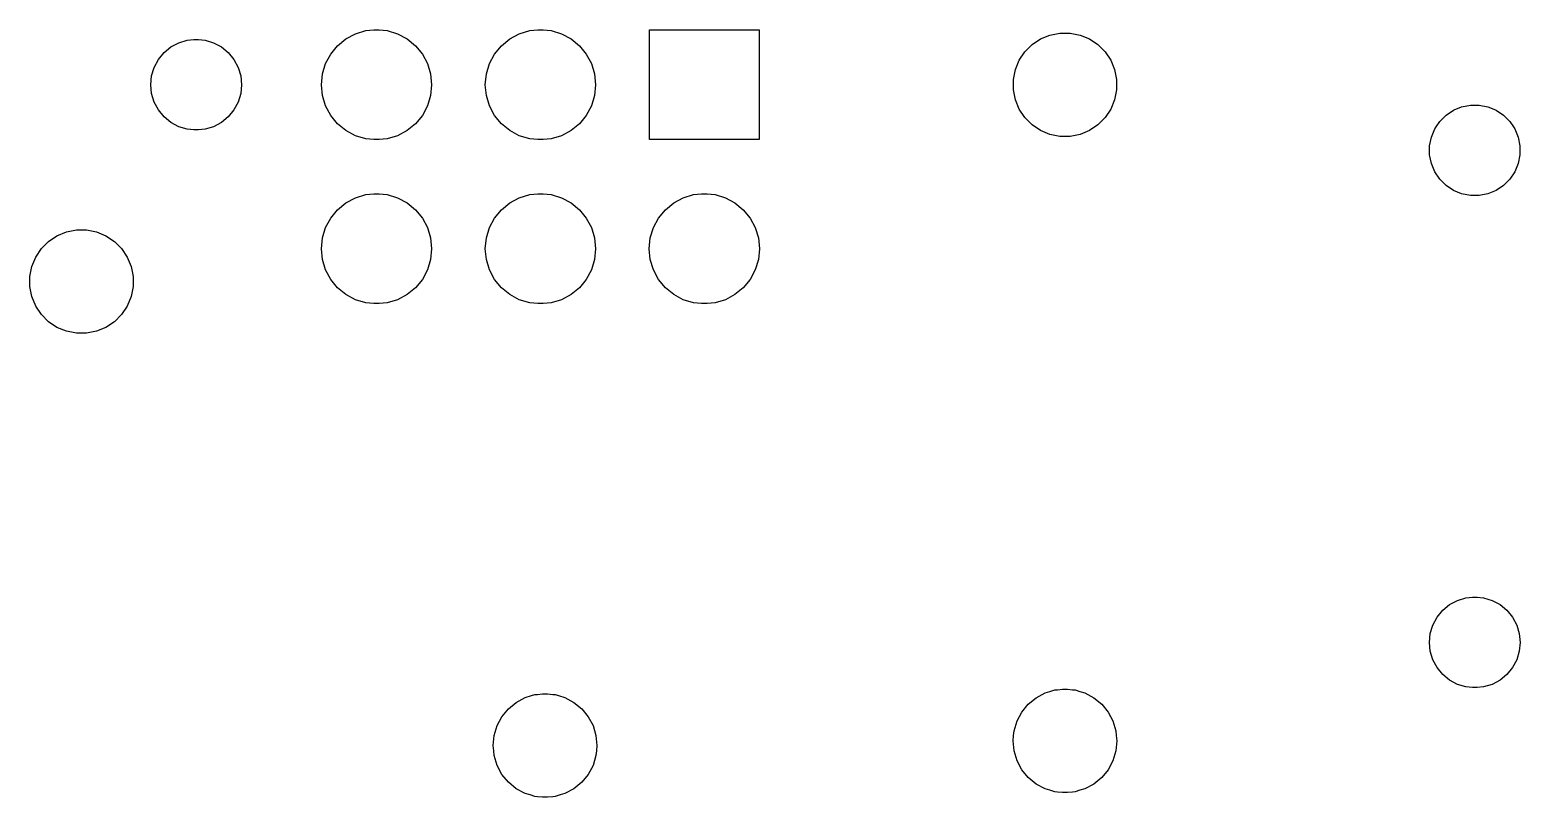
# Model space of a CAD drawing. Extents: x 19.5 to 117.1, y -83.9 to -16.8.
# Drawn here: x 45.43 to 68.52, y -80.88 to -69 of the extents above; entities that cross this region are included whole.
import ezdxf

# ---------------------------------------------------------------- set-up
doc = ezdxf.new("R2010")
doc.units = 0
doc.header["$MEASUREMENT"] = 0
doc.layers.add('BLACK', color=7, linetype='CONTINUOUS')

msp = doc.modelspace()

# ---------------------------------------------------------------- linework, layer by layer
at = {"layer": 'BLACK', "linetype": 'CONTINUOUS'}
for p, q in [((50.4731, -69.0609), (50.6334, -69.0123)), ((50.6334, -69.0123), (50.7582, -69)), ((50.7582, -69), (50.8418, -69)), ((50.8418, -69), (50.9666, -69.0123)), ((50.9666, -69.0123), (51.1269, -69.0609)), ((53.0131, -69.0609), (53.1734, -69.0123)), ((53.1734, -69.0123), (53.2982, -69)), ((53.2982, -69), (53.3818, -69)), ((53.3818, -69), (53.5066, -69.0123)), ((53.5066, -69.0123), (53.6669, -69.0609)), ((55.03, -70.7), (55.03, -69)), ((55.03, -69), (56.73, -69)), ((56.73, -69), (56.73, -70.7)), ((47.5086, -69.3526), (47.6152, -69.2652)), ((47.6152, -69.2652), (47.7368, -69.2002)), ((47.7368, -69.2002), (47.8688, -69.1601)), ((47.8688, -69.1601), (47.9716, -69.15)), ((47.9716, -69.15), (48.0404, -69.15)), ((48.0404, -69.15), (48.1432, -69.1601)), ((48.1432, -69.1601), (48.2752, -69.2002)), ((48.2752, -69.2002), (48.3968, -69.2652)), ((48.3968, -69.2652), (48.5034, -69.3526)), ((50.0898, -69.3755), (50.1961, -69.2461)), ((50.1961, -69.2461), (50.3255, -69.1398)), ((50.3255, -69.1398), (50.4731, -69.0609)), ((51.1269, -69.0609), (51.2745, -69.1398)), ((51.2745, -69.1398), (51.4039, -69.2461)), ((51.4039, -69.2461), (51.5102, -69.3755)), ((52.6298, -69.3755), (52.7361, -69.2461)), ((52.7361, -69.2461), (52.8655, -69.1398)), ((52.8655, -69.1398), (53.0131, -69.0609)), ((53.6669, -69.0609), (53.8145, -69.1398)), ((53.8145, -69.1398), (53.9439, -69.2461)), ((53.9439, -69.2461), (54.0502, -69.3755)), ((60.8466, -69.34), (60.958, -69.2286)), ((60.958, -69.2286), (61.0891, -69.141)), ((61.0891, -69.141), (61.2346, -69.0807)), ((61.2346, -69.0807), (61.3892, -69.05)), ((61.3892, -69.05), (61.5468, -69.05)), ((61.5468, -69.05), (61.7014, -69.0807)), ((61.7014, -69.0807), (61.8469, -69.141)), ((61.8469, -69.141), (61.978, -69.2286)), ((61.978, -69.2286), (62.0894, -69.34)), ((47.3562, -69.5808), (47.4212, -69.4592)), ((47.4212, -69.4592), (47.5086, -69.3526)), ((48.5034, -69.3526), (48.5908, -69.4592)), ((48.5908, -69.4592), (48.6558, -69.5808)), ((50.0109, -69.5231), (50.0898, -69.3755)), ((51.5102, -69.3755), (51.5891, -69.5231)), ((52.5509, -69.5231), (52.6298, -69.3755)), ((54.0502, -69.3755), (54.1291, -69.5231)), ((60.6987, -69.6166), (60.759, -69.4711)), ((60.759, -69.4711), (60.8466, -69.34)), ((62.0894, -69.34), (62.177, -69.4711)), ((62.177, -69.4711), (62.2373, -69.6166)), ((47.3026, -69.85), (47.3161, -69.7128)), ((47.3161, -69.7128), (47.3562, -69.5808)), ((48.6558, -69.5808), (48.6959, -69.7128)), ((48.6959, -69.7128), (48.7094, -69.85)), ((49.9459, -69.85), (49.9623, -69.6834)), ((49.9623, -69.6834), (50.0109, -69.5231)), ((51.5891, -69.5231), (51.6377, -69.6834)), ((51.6377, -69.6834), (51.6541, -69.85)), ((52.4859, -69.85), (52.5023, -69.6834)), ((52.5023, -69.6834), (52.5509, -69.5231)), ((54.1291, -69.5231), (54.1777, -69.6834)), ((54.1777, -69.6834), (54.1941, -69.85)), ((60.668, -69.7712), (60.6987, -69.6166)), ((62.2373, -69.6166), (62.268, -69.7712)), ((47.3161, -69.9872), (47.3026, -69.85)), ((48.7094, -69.85), (48.6959, -69.9872)), ((49.9623, -70.0166), (49.9459, -69.85)), ((51.6541, -69.85), (51.6377, -70.0166)), ((52.5023, -70.0166), (52.4859, -69.85)), ((54.1941, -69.85), (54.1777, -70.0166)), ((60.668, -69.9288), (60.668, -69.7712)), ((60.6987, -70.0834), (60.668, -69.9288)), ((62.268, -69.9288), (62.2373, -70.0834)), ((62.268, -69.7712), (62.268, -69.9288)), ((47.3562, -70.1192), (47.3161, -69.9872)), ((47.4212, -70.2408), (47.3562, -70.1192)), ((48.6558, -70.1192), (48.5908, -70.2408)), ((48.6959, -69.9872), (48.6558, -70.1192)), ((50.0109, -70.1769), (49.9623, -70.0166)), ((50.0898, -70.3245), (50.0109, -70.1769)), ((51.5891, -70.1769), (51.5102, -70.3245)), ((51.6377, -70.0166), (51.5891, -70.1769)), ((52.5509, -70.1769), (52.5023, -70.0166)), ((52.6298, -70.3245), (52.5509, -70.1769)), ((54.1291, -70.1769), (54.0502, -70.3245)), ((54.1777, -70.0166), (54.1291, -70.1769)), ((60.759, -70.2289), (60.6987, -70.0834)), ((62.2373, -70.0834), (62.177, -70.2289)), ((67.4982, -70.2408), (67.6138, -70.1929)), ((67.6138, -70.1929), (67.7491, -70.166)), ((67.7491, -70.166), (67.8869, -70.166)), ((67.8869, -70.166), (68.0222, -70.1929)), ((68.0222, -70.1929), (68.1378, -70.2408)), ((47.5086, -70.3474), (47.4212, -70.2408)), ((47.6152, -70.4348), (47.5086, -70.3474)), ((47.7368, -70.4998), (47.6152, -70.4348)), ((48.3968, -70.4348), (48.2752, -70.4998)), ((48.5034, -70.3474), (48.3968, -70.4348)), ((48.5908, -70.2408), (48.5034, -70.3474)), ((50.1961, -70.4539), (50.0898, -70.3245)), ((51.5102, -70.3245), (51.4039, -70.4539)), ((52.7361, -70.4539), (52.6298, -70.3245)), ((54.0502, -70.3245), (53.9439, -70.4539)), ((60.8466, -70.36), (60.759, -70.2289)), ((60.958, -70.4714), (60.8466, -70.36)), ((62.0894, -70.36), (61.978, -70.4714)), ((62.177, -70.2289), (62.0894, -70.36)), ((67.2208, -70.4998), (67.2743, -70.4198)), ((67.2743, -70.4198), (67.3718, -70.3223)), ((67.3718, -70.3223), (67.4864, -70.2457)), ((67.4864, -70.2457), (67.4982, -70.2408)), ((68.1378, -70.2408), (68.1496, -70.2457)), ((68.1496, -70.2457), (68.2642, -70.3223)), ((68.2642, -70.3223), (68.3617, -70.4198)), ((68.3617, -70.4198), (68.4152, -70.4998)), ((47.8688, -70.5399), (47.7368, -70.4998)), ((47.9716, -70.55), (47.8688, -70.5399)), ((48.0404, -70.55), (47.9716, -70.55)), ((48.1432, -70.5399), (48.0404, -70.55)), ((48.2752, -70.4998), (48.1432, -70.5399)), ((50.3255, -70.5602), (50.1961, -70.4539)), ((50.4731, -70.6391), (50.3255, -70.5602)), ((50.6334, -70.6877), (50.4731, -70.6391)), ((51.1269, -70.6391), (50.9666, -70.6877)), ((51.2745, -70.5602), (51.1269, -70.6391)), ((51.4039, -70.4539), (51.2745, -70.5602)), ((52.8655, -70.5602), (52.7361, -70.4539)), ((53.0131, -70.6391), (52.8655, -70.5602)), ((53.1734, -70.6877), (53.0131, -70.6391)), ((53.6669, -70.6391), (53.5066, -70.6877)), ((53.8145, -70.5602), (53.6669, -70.6391)), ((53.9439, -70.4539), (53.8145, -70.5602)), ((61.0891, -70.559), (60.958, -70.4714)), ((61.2346, -70.6193), (61.0891, -70.559)), ((61.3892, -70.65), (61.2346, -70.6193)), ((61.5468, -70.65), (61.3892, -70.65)), ((61.7014, -70.6193), (61.5468, -70.65)), ((61.8469, -70.559), (61.7014, -70.6193)), ((61.978, -70.4714), (61.8469, -70.559)), ((67.118, -70.7971), (67.1449, -70.6618)), ((67.1449, -70.6618), (67.1977, -70.5344)), ((67.1977, -70.5344), (67.2208, -70.4998)), ((68.4152, -70.4998), (68.4383, -70.5344)), ((68.4383, -70.5344), (68.4911, -70.6618)), ((68.4911, -70.6618), (68.518, -70.7971)), ((50.7582, -70.7), (50.6334, -70.6877)), ((50.8418, -70.7), (50.7582, -70.7)), ((50.9666, -70.6877), (50.8418, -70.7)), ((53.2982, -70.7), (53.1734, -70.6877)), ((53.3818, -70.7), (53.2982, -70.7)), ((53.5066, -70.6877), (53.3818, -70.7)), ((56.73, -70.7), (55.03, -70.7)), ((67.118, -70.9349), (67.118, -70.7971)), ((68.518, -70.7971), (68.518, -70.9349)), ((67.1449, -71.0702), (67.118, -70.9349)), ((67.1977, -71.1976), (67.1449, -71.0702)), ((68.4911, -71.0702), (68.4383, -71.1976)), ((68.518, -70.9349), (68.4911, -71.0702)), ((67.2743, -71.3122), (67.1977, -71.1976)), ((67.3718, -71.4097), (67.2743, -71.3122)), ((68.3617, -71.3122), (68.2642, -71.4097)), ((68.4383, -71.1976), (68.3617, -71.3122)), ((50.4731, -71.6009), (50.6334, -71.5523)), ((50.6334, -71.5523), (50.7582, -71.54)), ((50.7582, -71.54), (50.8418, -71.54)), ((50.8418, -71.54), (50.9666, -71.5523)), ((50.9666, -71.5523), (51.1269, -71.6009)), ((53.0131, -71.6009), (53.1734, -71.5523)), ((53.1734, -71.5523), (53.2982, -71.54)), ((53.2982, -71.54), (53.3818, -71.54)), ((53.3818, -71.54), (53.5066, -71.5523)), ((53.5066, -71.5523), (53.6669, -71.6009)), ((55.5531, -71.6009), (55.7134, -71.5523)), ((55.7134, -71.5523), (55.8382, -71.54)), ((55.8382, -71.54), (55.9218, -71.54)), ((55.9218, -71.54), (56.0466, -71.5523)), ((56.0466, -71.5523), (56.2069, -71.6009)), ((67.4864, -71.4863), (67.3718, -71.4097)), ((67.6138, -71.5391), (67.4864, -71.4863)), ((67.7491, -71.566), (67.6138, -71.5391)), ((67.8869, -71.566), (67.7491, -71.566)), ((68.0222, -71.5391), (67.8869, -71.566)), ((68.1496, -71.4863), (68.0222, -71.5391)), ((68.2642, -71.4097), (68.1496, -71.4863)), ((50.0898, -71.9155), (50.1961, -71.7861)), ((50.1961, -71.7861), (50.3255, -71.6798)), ((50.3255, -71.6798), (50.4731, -71.6009)), ((51.1269, -71.6009), (51.2745, -71.6798)), ((51.2745, -71.6798), (51.4039, -71.7861)), ((51.4039, -71.7861), (51.5102, -71.9155)), ((52.6298, -71.9155), (52.7361, -71.7861)), ((52.7361, -71.7861), (52.8655, -71.6798)), ((52.8655, -71.6798), (53.0131, -71.6009)), ((53.6669, -71.6009), (53.8145, -71.6798)), ((53.8145, -71.6798), (53.9439, -71.7861)), ((53.9439, -71.7861), (54.0502, -71.9155)), ((55.1698, -71.9155), (55.2761, -71.7861)), ((55.2761, -71.7861), (55.4055, -71.6798)), ((55.4055, -71.6798), (55.5531, -71.6009)), ((56.2069, -71.6009), (56.3545, -71.6798)), ((56.3545, -71.6798), (56.4839, -71.7861)), ((56.4839, -71.7861), (56.5902, -71.9155)), ((50.0109, -72.0631), (50.0898, -71.9155)), ((51.5102, -71.9155), (51.5891, -72.0631)), ((52.5509, -72.0631), (52.6298, -71.9155)), ((54.0502, -71.9155), (54.1291, -72.0631)), ((55.0909, -72.0631), (55.1698, -71.9155)), ((56.5902, -71.9155), (56.6691, -72.0631)), ((45.6066, -72.388), (45.718, -72.2766)), ((45.718, -72.2766), (45.8491, -72.189)), ((45.8491, -72.189), (45.9946, -72.1287)), ((45.9946, -72.1287), (46.1492, -72.098)), ((46.1492, -72.098), (46.3068, -72.098)), ((46.3068, -72.098), (46.4614, -72.1287)), ((46.4614, -72.1287), (46.6069, -72.189)), ((46.6069, -72.189), (46.738, -72.2766)), ((46.738, -72.2766), (46.8494, -72.388)), ((49.9459, -72.39), (49.9623, -72.2234)), ((49.9623, -72.2234), (50.0109, -72.0631)), ((51.5891, -72.0631), (51.6377, -72.2234)), ((51.6377, -72.2234), (51.6541, -72.39)), ((52.4859, -72.39), (52.5023, -72.2234)), ((52.5023, -72.2234), (52.5509, -72.0631)), ((54.1291, -72.0631), (54.1777, -72.2234)), ((54.1777, -72.2234), (54.1941, -72.39)), ((55.0259, -72.39), (55.0423, -72.2234)), ((55.0423, -72.2234), (55.0909, -72.0631)), ((56.6691, -72.0631), (56.7177, -72.2234)), ((56.7177, -72.2234), (56.7341, -72.39)), ((45.519, -72.5191), (45.6066, -72.388)), ((46.8494, -72.388), (46.937, -72.5191)), ((49.9623, -72.5566), (49.9459, -72.39)), ((51.6541, -72.39), (51.6377, -72.5566)), ((52.5023, -72.5566), (52.4859, -72.39)), ((54.1941, -72.39), (54.1777, -72.5566)), ((55.0423, -72.5566), (55.0259, -72.39)), ((56.7341, -72.39), (56.7177, -72.5566)), ((45.428, -72.8192), (45.4587, -72.6646)), ((45.4587, -72.6646), (45.519, -72.5191)), ((46.937, -72.5191), (46.9973, -72.6646)), ((46.9973, -72.6646), (47.028, -72.8192)), ((50.0109, -72.7169), (49.9623, -72.5566)), ((50.0898, -72.8645), (50.0109, -72.7169)), ((51.5891, -72.7169), (51.5102, -72.8645)), ((51.6377, -72.5566), (51.5891, -72.7169)), ((52.5509, -72.7169), (52.5023, -72.5566)), ((52.6298, -72.8645), (52.5509, -72.7169)), ((54.1291, -72.7169), (54.0502, -72.8645)), ((54.1777, -72.5566), (54.1291, -72.7169)), ((55.0909, -72.7169), (55.0423, -72.5566)), ((55.1698, -72.8645), (55.0909, -72.7169)), ((56.6691, -72.7169), (56.5902, -72.8645)), ((56.7177, -72.5566), (56.6691, -72.7169)), ((45.428, -72.9768), (45.428, -72.8192)), ((47.028, -72.8192), (47.028, -72.9768)), ((50.1961, -72.9939), (50.0898, -72.8645)), ((51.5102, -72.8645), (51.4039, -72.9939)), ((52.7361, -72.9939), (52.6298, -72.8645)), ((54.0502, -72.8645), (53.9439, -72.9939)), ((55.2761, -72.9939), (55.1698, -72.8645)), ((56.5902, -72.8645), (56.4839, -72.9939)), ((45.4587, -73.1314), (45.428, -72.9768)), ((45.519, -73.2769), (45.4587, -73.1314)), ((46.9973, -73.1314), (46.937, -73.2769)), ((47.028, -72.9768), (46.9973, -73.1314)), ((50.3255, -73.1002), (50.1961, -72.9939)), ((50.4731, -73.1791), (50.3255, -73.1002)), ((50.6334, -73.2277), (50.4731, -73.1791)), ((51.1269, -73.1791), (50.9666, -73.2277)), ((51.2745, -73.1002), (51.1269, -73.1791)), ((51.4039, -72.9939), (51.2745, -73.1002)), ((52.8655, -73.1002), (52.7361, -72.9939)), ((53.0131, -73.1791), (52.8655, -73.1002)), ((53.1734, -73.2277), (53.0131, -73.1791)), ((53.6669, -73.1791), (53.5066, -73.2277)), ((53.8145, -73.1002), (53.6669, -73.1791)), ((53.9439, -72.9939), (53.8145, -73.1002)), ((55.4055, -73.1002), (55.2761, -72.9939)), ((55.5531, -73.1791), (55.4055, -73.1002)), ((55.7134, -73.2277), (55.5531, -73.1791)), ((56.2069, -73.1791), (56.0466, -73.2277)), ((56.3545, -73.1002), (56.2069, -73.1791)), ((56.4839, -72.9939), (56.3545, -73.1002)), ((45.6066, -73.408), (45.519, -73.2769)), ((45.718, -73.5194), (45.6066, -73.408)), ((46.8494, -73.408), (46.738, -73.5194)), ((46.937, -73.2769), (46.8494, -73.408)), ((50.7582, -73.24), (50.6334, -73.2277)), ((50.8418, -73.24), (50.7582, -73.24)), ((50.9666, -73.2277), (50.8418, -73.24)), ((53.2982, -73.24), (53.1734, -73.2277)), ((53.3818, -73.24), (53.2982, -73.24)), ((53.5066, -73.2277), (53.3818, -73.24)), ((55.8382, -73.24), (55.7134, -73.2277)), ((55.9218, -73.24), (55.8382, -73.24)), ((56.0466, -73.2277), (55.9218, -73.24)), ((45.8491, -73.607), (45.718, -73.5194)), ((45.9946, -73.6673), (45.8491, -73.607)), ((46.1492, -73.698), (45.9946, -73.6673)), ((46.4614, -73.6673), (46.3068, -73.698)), ((46.6069, -73.607), (46.4614, -73.6673)), ((46.738, -73.5194), (46.6069, -73.607)), ((46.3068, -73.698), (46.1492, -73.698)), ((67.5488, -77.8362), (67.6808, -77.7961)), ((67.6808, -77.7961), (67.7836, -77.786)), ((67.7836, -77.786), (67.8524, -77.786)), ((67.8524, -77.786), (67.9552, -77.7961)), ((67.9552, -77.7961), (68.0872, -77.8362)), ((67.2332, -78.0952), (67.3206, -77.9886)), ((67.3206, -77.9886), (67.4272, -77.9012)), ((67.4272, -77.9012), (67.5488, -77.8362)), ((68.0872, -77.8362), (68.2088, -77.9012)), ((68.2088, -77.9012), (68.3154, -77.9886)), ((68.3154, -77.9886), (68.4028, -78.0952)), ((67.1281, -78.3488), (67.1682, -78.2168)), ((67.1682, -78.2168), (67.2332, -78.0952)), ((68.4028, -78.0952), (68.4678, -78.2168)), ((68.4678, -78.2168), (68.5079, -78.3488)), ((67.1146, -78.486), (67.1281, -78.3488)), ((67.1281, -78.6232), (67.1146, -78.486)), ((68.5079, -78.3488), (68.5214, -78.486)), ((68.5214, -78.486), (68.5079, -78.6232)), ((67.1682, -78.7552), (67.1281, -78.6232)), ((68.5079, -78.6232), (68.4678, -78.7552)), ((67.2332, -78.8768), (67.1682, -78.7552)), ((67.3206, -78.9834), (67.2332, -78.8768)), ((68.4028, -78.8768), (68.3154, -78.9834)), ((68.4678, -78.7552), (68.4028, -78.8768)), ((61.3504, -79.2177), (61.4287, -79.21)), ((61.4287, -79.21), (61.5073, -79.21)), ((61.5073, -79.21), (61.5856, -79.2177)), ((67.4272, -79.0708), (67.3206, -78.9834)), ((67.5488, -79.1358), (67.4272, -79.0708)), ((67.6808, -79.1759), (67.5488, -79.1358)), ((67.7836, -79.186), (67.6808, -79.1759)), ((67.8524, -79.186), (67.7836, -79.186)), ((67.9552, -79.1759), (67.8524, -79.186)), ((68.0872, -79.1358), (67.9552, -79.1759)), ((68.2088, -79.0708), (68.0872, -79.1358)), ((68.3154, -78.9834), (68.2088, -79.0708)), ((52.8438, -79.5138), (52.9656, -79.4138)), ((52.9656, -79.4138), (53.1046, -79.3395)), ((53.1046, -79.3395), (53.2019, -79.31)), ((53.2019, -79.31), (53.2554, -79.2938)), ((53.2554, -79.2938), (53.2946, -79.2899)), ((53.2946, -79.2899), (53.3729, -79.2822)), ((53.3729, -79.2822), (53.4515, -79.2822)), ((53.4515, -79.2822), (53.5299, -79.2899)), ((53.5299, -79.2899), (53.569, -79.2938)), ((53.569, -79.2938), (53.6225, -79.31)), ((53.6225, -79.31), (53.7198, -79.3395)), ((53.7198, -79.3395), (53.8588, -79.4138)), ((53.8588, -79.4138), (53.9806, -79.5138)), ((60.8996, -79.4416), (61.0214, -79.3416)), ((61.0214, -79.3416), (61.1604, -79.2673)), ((61.1604, -79.2673), (61.2358, -79.2444)), ((61.2358, -79.2444), (61.3112, -79.2216)), ((61.3112, -79.2216), (61.3504, -79.2177)), ((61.5856, -79.2177), (61.6248, -79.2216)), ((61.6248, -79.2216), (61.7002, -79.2444)), ((61.7002, -79.2444), (61.7756, -79.2673)), ((61.7756, -79.2673), (61.9146, -79.3416)), ((61.9146, -79.3416), (62.0364, -79.4416)), ((52.6695, -79.7746), (52.7438, -79.6356)), ((52.7438, -79.6356), (52.8438, -79.5138)), ((53.9806, -79.5138), (54.0806, -79.6356)), ((54.0806, -79.6356), (54.1549, -79.7746)), ((60.7253, -79.7024), (60.7996, -79.5634)), ((60.7996, -79.5634), (60.8996, -79.4416)), ((62.0364, -79.4416), (62.1364, -79.5634)), ((62.1364, -79.5634), (62.2107, -79.7024)), ((52.6238, -79.9254), (52.6695, -79.7746)), ((52.6695, -79.7746), (52.6695, -79.7746)), ((54.1549, -79.7746), (54.1549, -79.7746)), ((54.1549, -79.7746), (54.2006, -79.9254)), ((60.6725, -79.9254), (60.6796, -79.8532)), ((60.6796, -79.8532), (60.7253, -79.7024)), ((60.7253, -79.7024), (60.7253, -79.7024)), ((62.2107, -79.7024), (62.2107, -79.7024)), ((62.2107, -79.7024), (62.2564, -79.8532)), ((62.2564, -79.8532), (62.2635, -79.9254)), ((52.6083, -80.0822), (52.6238, -79.9254)), ((52.6167, -80.1668), (52.6083, -80.0822)), ((54.2006, -79.9254), (54.2161, -80.0822)), ((54.2161, -80.0822), (54.2077, -80.1668)), ((60.6641, -80.01), (60.6725, -79.9254)), ((60.6796, -80.1668), (60.6641, -80.01)), ((62.2719, -80.01), (62.2564, -80.1668)), ((62.2635, -79.9254), (62.2719, -80.01)), ((52.6238, -80.239), (52.6167, -80.1668)), ((52.6695, -80.3898), (52.6238, -80.239)), ((54.2006, -80.239), (54.1549, -80.3898)), ((54.2077, -80.1668), (54.2006, -80.239)), ((60.7253, -80.3176), (60.6796, -80.1668)), ((60.7996, -80.4566), (60.7253, -80.3176)), ((62.2107, -80.3176), (62.1364, -80.4566)), ((62.2564, -80.1668), (62.2107, -80.3176)), ((52.7438, -80.5288), (52.6695, -80.3898)), ((52.8438, -80.6506), (52.7438, -80.5288)), ((54.0806, -80.5288), (53.9806, -80.6506)), ((54.1549, -80.3898), (54.0806, -80.5288)), ((60.8996, -80.5784), (60.7996, -80.4566)), ((61.0214, -80.6784), (60.8996, -80.5784)), ((62.0364, -80.5784), (61.9146, -80.6784)), ((62.1364, -80.4566), (62.0364, -80.5784)), ((52.9656, -80.7506), (52.8438, -80.6506)), ((53.1046, -80.8249), (52.9656, -80.7506)), ((53.18, -80.8478), (53.1046, -80.8249)), ((53.7198, -80.8249), (53.6444, -80.8478)), ((53.8588, -80.7506), (53.7198, -80.8249)), ((53.9806, -80.6506), (53.8588, -80.7506)), ((61.1604, -80.7527), (61.0214, -80.6784)), ((61.2358, -80.7756), (61.1604, -80.7527)), ((61.3112, -80.7984), (61.2358, -80.7756)), ((61.3504, -80.8023), (61.3112, -80.7984)), ((61.4287, -80.81), (61.3504, -80.8023)), ((61.5073, -80.81), (61.4287, -80.81)), ((61.5856, -80.8023), (61.5073, -80.81)), ((61.6248, -80.7984), (61.5856, -80.8023)), ((61.7002, -80.7756), (61.6248, -80.7984)), ((61.7756, -80.7527), (61.7002, -80.7756)), ((61.9146, -80.6784), (61.7756, -80.7527)), ((53.2554, -80.8706), (53.18, -80.8478)), ((53.2946, -80.8745), (53.2554, -80.8706)), ((53.3729, -80.8822), (53.2946, -80.8745)), ((53.4515, -80.8822), (53.3729, -80.8822)), ((53.5299, -80.8745), (53.4515, -80.8822)), ((53.569, -80.8706), (53.5299, -80.8745)), ((53.6444, -80.8478), (53.569, -80.8706))]:
    msp.add_line(p, q, dxfattribs=at)

doc.saveas('drawing.dxf')
